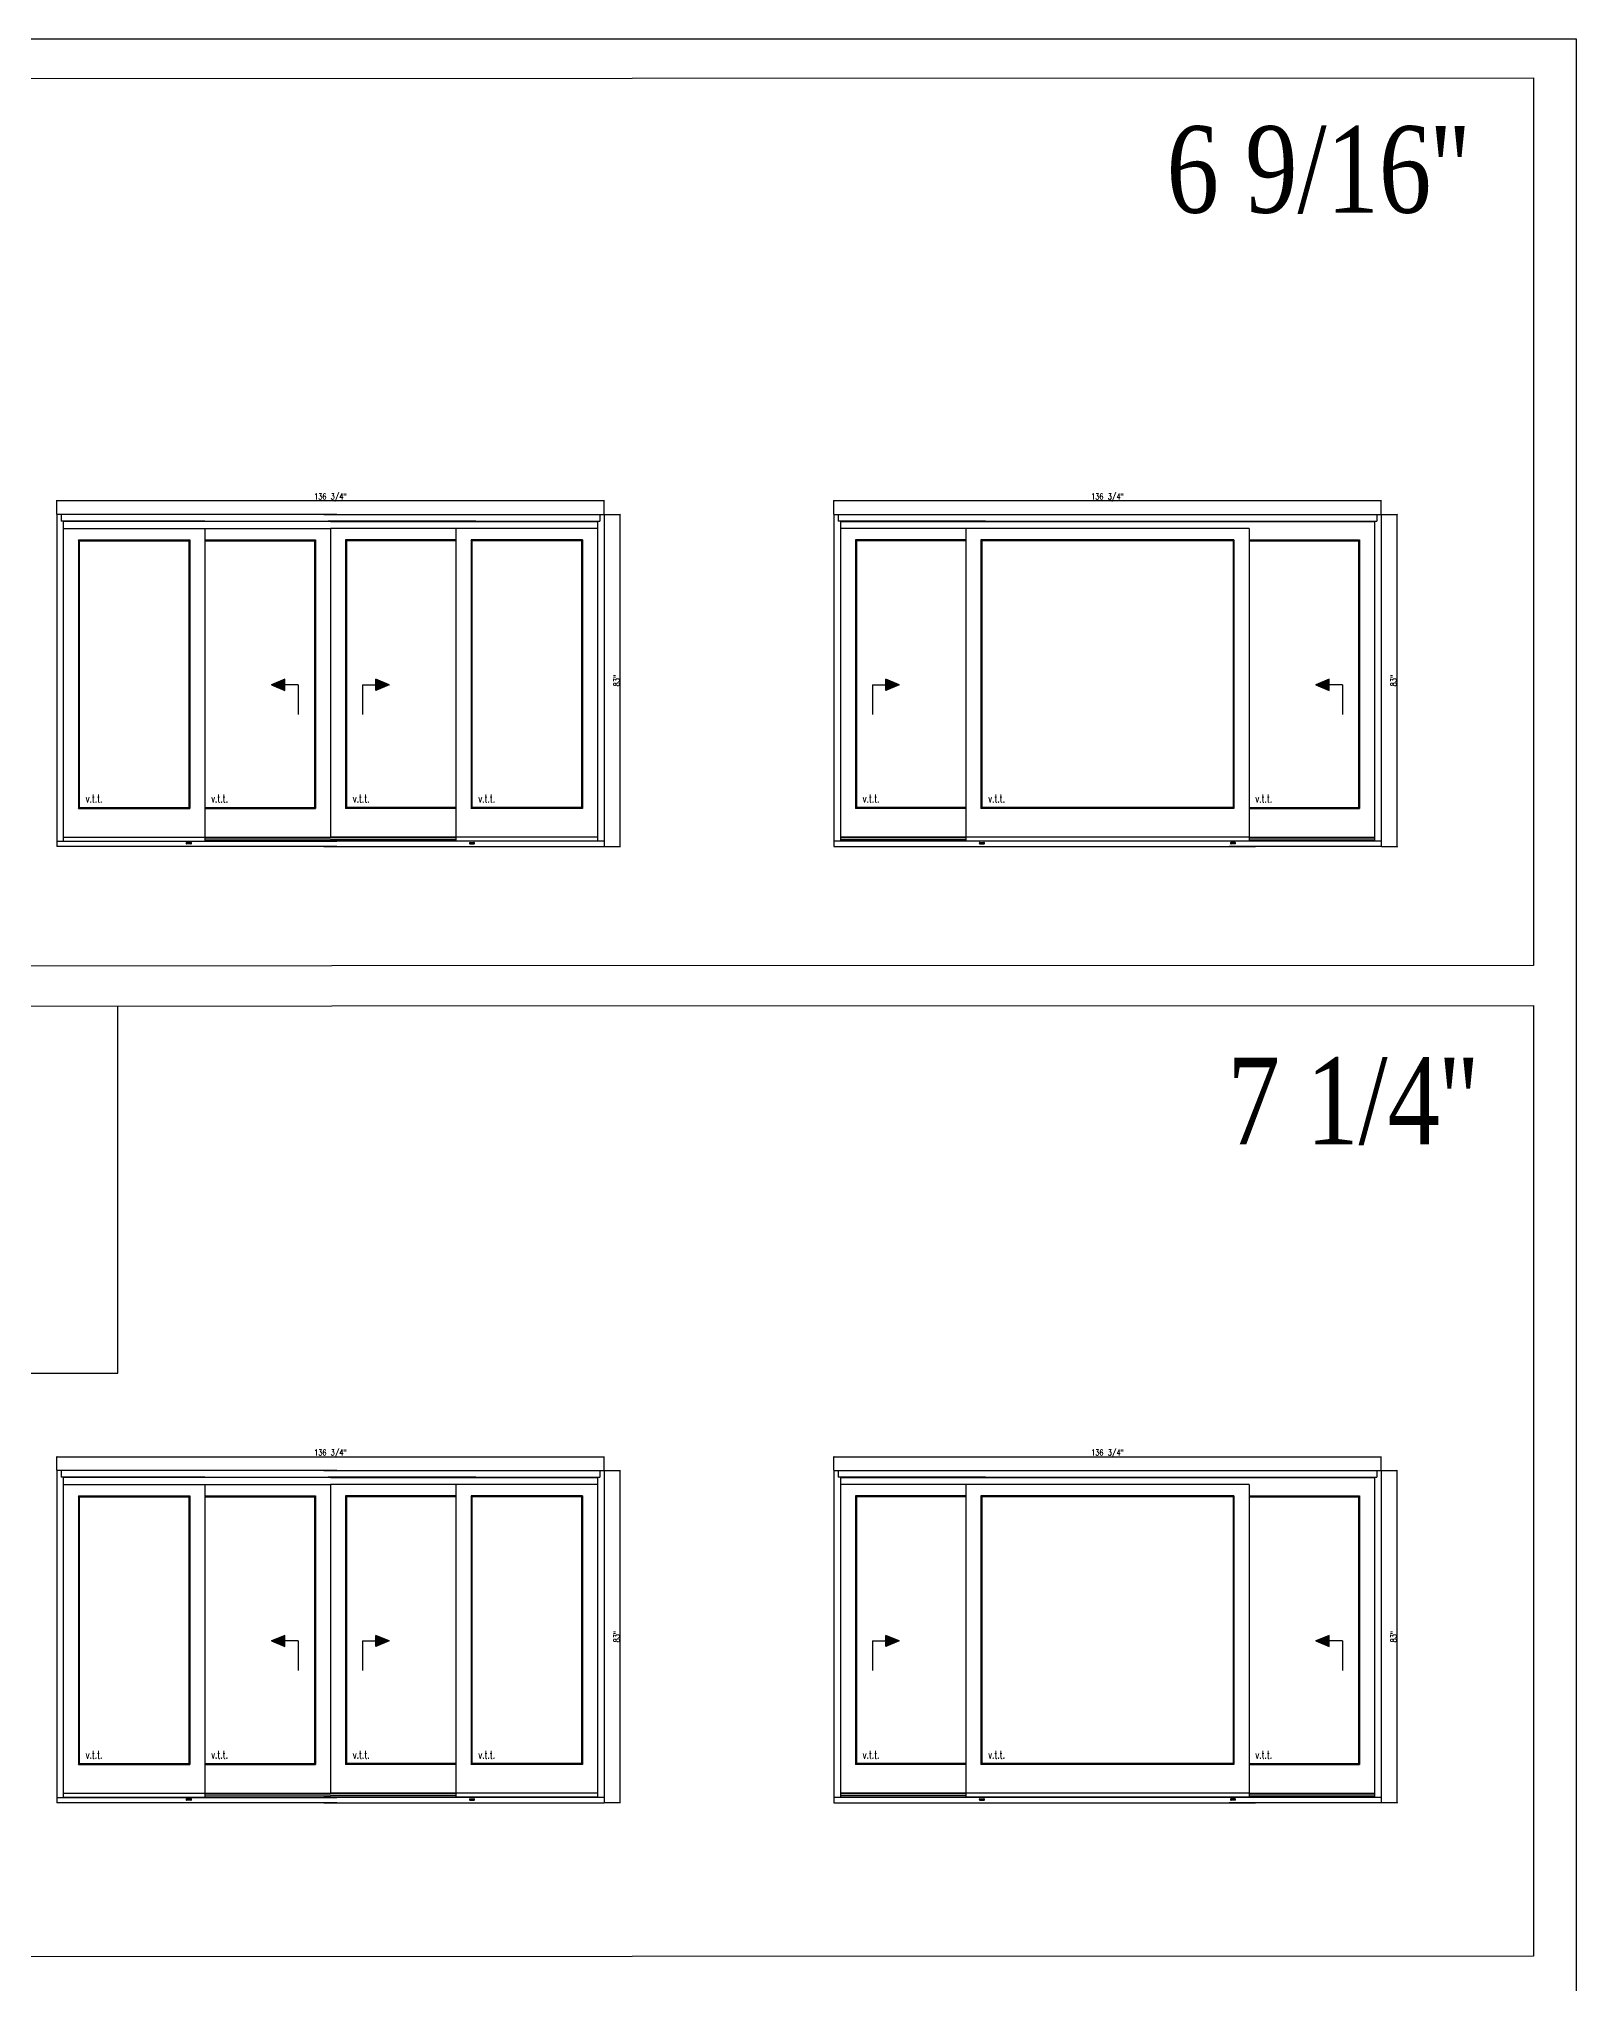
# Model space of a CAD drawing. Header units: inches. Extents: x 1985 to 11287, y 379 to 3234.
# Drawn here: x 8404.1 to 8788.2, y 1467.3 to 1953.3 of the extents above; entities that cross this region are included whole.
import ezdxf

# ---------------------------------------------------------------- set-up
doc = ezdxf.new("R2010")
doc.units = ezdxf.units.IN
doc.header["$MEASUREMENT"] = 0
doc.layers.get('0').update_dxf_attribs({"linetype": 'CONTINUOUS'})
doc.layers.get('Defpoints').update_dxf_attribs({"linetype": 'CONTINUOUS'})
for name, color, linetype in [('COTE1-1 99', 7, 'CONTINUOUS'), ('detail 99', 30, 'CONTINUOUS'), ('elevation 99', 7, 'CONTINUOUS'), ('opening side 99', 1, 'CONTINUOUS'), ('separation 99', 3, 'CONTINUOUS')]:
    doc.layers.add(name, color=color, linetype=linetype)
doc.styles.get("Standard").update_dxf_attribs({"font": 'txt.shx', "width": 0.8})
doc.styles.add('Times', font='times.ttf', dxfattribs={"width": 0.8})
doc.dimstyles.new('Elevation', dxfattribs={"dimscale": 2, "dimtxt": 0.75, "dimasz": 0.0625, "dimexe": 0.0625, "dimexo": 0.0625, "dimgap": 0.0625, "dimtad": 1, "dimdec": 5, "dimzin": 0, "dimdsep": 46, "dimlunit": 5, "dimtxsty": 'Standard', "dimblk1": 'OBLIQUE', "dimblk2": 'OBLIQUE', "dimsah": 1, "dimcen": 2, "dimdle": 0.0625, "dimclrd": 1, "dimclre": 1, "dimadec": 1, "dimazin": 0, "dimtfac": 0.375, "dimtdec": 5, "dimtmove": 0, "dimatfit": 3, "dimldrblk": 'OBLIQUE', "dimfxl": 1, "dimfrac": 2, "dimtolj": 1, "dimtzin": 0, "dimarcsym": 0})

# ---------------------------------------------------------------- blocks, each defined once
blk = doc.blocks.new('_OBLIQUE')
at = {"color": 0, "linetype": 'ByBlock'}
blk.add_line((-0.5, -0.5), (0.5, 0.5), dxfattribs=at)
blk = doc.blocks.new('*D7')
at = {"layer": 'COTE1-1 99', "color": 1, "lineweight": -2, "transparency": 16777216}
for p, q in [((8545.45, 1837.77), (8408.45, 1837.77)), ((8408.58, 1834.49), (8408.58, 1837.9)), ((8545.33, 1834.49), (8545.33, 1837.9))]:
    blk.add_line(p, q, dxfattribs=at)
at = {"layer": 'Defpoints', "color": 0, "transparency": 16777216}
for p in [(8408.58, 1837.77), (8408.58, 1834.37), (8545.33, 1834.37)]:
    blk.add_point(p, dxfattribs=at)
at = {"layer": 'COTE1-1 99', "color": 1, "lineweight": -2, "transparency": 16777216, "xscale": 0.125, "yscale": 0.125, "zscale": 0.125, "rotation": 180}
blk.add_blockref('_OBLIQUE', (8408.58, 1837.77), dxfattribs=at)
at = {"layer": 'COTE1-1 99', "color": 1, "lineweight": -2, "transparency": 16777216, "xscale": 0.125, "yscale": 0.125, "zscale": 0.125}
blk.add_blockref('_OBLIQUE', (8545.33, 1837.77), dxfattribs=at)
at = {"layer": 'COTE1-1 99', "color": 0, "transparency": 16777216, "insert": (8476.95, 1838.65), "char_height": 1.5, "attachment_point": 5}
blk.add_mtext('\\A1;136 3/4"', dxfattribs=at)
blk = doc.blocks.new('*D8')
at = {"layer": 'COTE1-1 99', "color": 1, "lineweight": -2, "transparency": 16777216}
for p, q in [((8739.63, 1837.77), (8602.63, 1837.77)), ((8602.76, 1834.49), (8602.76, 1837.9)), ((8739.51, 1834.49), (8739.51, 1837.9))]:
    blk.add_line(p, q, dxfattribs=at)
at = {"layer": 'Defpoints', "color": 0, "transparency": 16777216}
for p in [(8602.76, 1837.77), (8602.76, 1834.37), (8739.51, 1834.37)]:
    blk.add_point(p, dxfattribs=at)
at = {"layer": 'COTE1-1 99', "color": 1, "lineweight": -2, "transparency": 16777216, "xscale": 0.125, "yscale": 0.125, "zscale": 0.125, "rotation": 180}
blk.add_blockref('_OBLIQUE', (8602.76, 1837.77), dxfattribs=at)
at = {"layer": 'COTE1-1 99', "color": 1, "lineweight": -2, "transparency": 16777216, "xscale": 0.125, "yscale": 0.125, "zscale": 0.125}
blk.add_blockref('_OBLIQUE', (8739.51, 1837.77), dxfattribs=at)
at = {"layer": 'COTE1-1 99', "color": 0, "transparency": 16777216, "insert": (8671.13, 1838.65), "char_height": 1.5, "attachment_point": 5}
blk.add_mtext('\\A1;136 3/4"', dxfattribs=at)
blk = doc.blocks.new('*D9')
at = {"layer": 'COTE1-1 99', "color": 1, "lineweight": -2, "transparency": 16777216}
for p, q in [((8739.63, 1834.37), (8743.63, 1834.37)), ((8743.51, 1751.24), (8743.51, 1834.49)), ((8739.63, 1751.37), (8743.63, 1751.37))]:
    blk.add_line(p, q, dxfattribs=at)
at = {"layer": 'Defpoints', "color": 0, "transparency": 16777216}
for p in [(8739.51, 1834.37), (8743.51, 1834.37), (8739.51, 1751.37)]:
    blk.add_point(p, dxfattribs=at)
at = {"layer": 'COTE1-1 99', "color": 1, "lineweight": -2, "transparency": 16777216, "xscale": 0.125, "yscale": 0.125, "zscale": 0.125}
for p, rotation in [((8743.51, 1834.37), 90), ((8743.51, 1751.37), 270)]:
    blk.add_blockref('_OBLIQUE', p, dxfattribs=dict(at, rotation=rotation))
at = {"layer": 'COTE1-1 99', "color": 0, "transparency": 16777216, "insert": (8742.63, 1792.87), "char_height": 1.5, "attachment_point": 5, "rotation": 90}
blk.add_mtext('\\A1;83"', dxfattribs=at)
blk = doc.blocks.new('*D16')
at = {"layer": 'COTE1-1 99', "color": 1, "lineweight": -2, "transparency": 16777216}
for p, q in [((8408.58, 1595.52), (8408.58, 1598.93)), ((8545.33, 1595.52), (8545.33, 1598.93)), ((8545.45, 1598.8), (8408.45, 1598.8))]:
    blk.add_line(p, q, dxfattribs=at)
at = {"layer": 'Defpoints', "color": 0, "transparency": 16777216}
for p in [(8408.58, 1598.8), (8408.58, 1595.4), (8545.33, 1595.4)]:
    blk.add_point(p, dxfattribs=at)
at = {"layer": 'COTE1-1 99', "color": 1, "lineweight": -2, "transparency": 16777216, "xscale": 0.125, "yscale": 0.125, "zscale": 0.125, "rotation": 180}
blk.add_blockref('_OBLIQUE', (8408.58, 1598.8), dxfattribs=at)
at = {"layer": 'COTE1-1 99', "color": 1, "lineweight": -2, "transparency": 16777216, "xscale": 0.125, "yscale": 0.125, "zscale": 0.125}
blk.add_blockref('_OBLIQUE', (8545.33, 1598.8), dxfattribs=at)
at = {"layer": 'COTE1-1 99', "color": 0, "transparency": 16777216, "insert": (8476.95, 1599.68), "char_height": 1.5, "attachment_point": 5}
blk.add_mtext('\\A1;136 3/4"', dxfattribs=at)
blk = doc.blocks.new('*D17')
at = {"layer": 'COTE1-1 99', "color": 1, "lineweight": -2, "transparency": 16777216}
for p, q in [((8602.76, 1595.52), (8602.76, 1598.93)), ((8739.51, 1595.52), (8739.51, 1598.93)), ((8739.63, 1598.8), (8602.63, 1598.8))]:
    blk.add_line(p, q, dxfattribs=at)
at = {"layer": 'Defpoints', "color": 0, "transparency": 16777216}
for p in [(8602.76, 1598.8), (8602.76, 1595.4), (8739.51, 1595.4)]:
    blk.add_point(p, dxfattribs=at)
at = {"layer": 'COTE1-1 99', "color": 1, "lineweight": -2, "transparency": 16777216, "xscale": 0.125, "yscale": 0.125, "zscale": 0.125, "rotation": 180}
blk.add_blockref('_OBLIQUE', (8602.76, 1598.8), dxfattribs=at)
at = {"layer": 'COTE1-1 99', "color": 1, "lineweight": -2, "transparency": 16777216, "xscale": 0.125, "yscale": 0.125, "zscale": 0.125}
blk.add_blockref('_OBLIQUE', (8739.51, 1598.8), dxfattribs=at)
at = {"layer": 'COTE1-1 99', "color": 0, "transparency": 16777216, "insert": (8671.13, 1599.68), "char_height": 1.5, "attachment_point": 5}
blk.add_mtext('\\A1;136 3/4"', dxfattribs=at)
blk = doc.blocks.new('*D18')
at = {"layer": 'COTE1-1 99', "color": 1, "lineweight": -2, "transparency": 16777216}
for p, q in [((8739.63, 1595.4), (8743.63, 1595.4)), ((8743.51, 1512.27), (8743.51, 1595.52)), ((8739.63, 1512.4), (8743.63, 1512.4))]:
    blk.add_line(p, q, dxfattribs=at)
at = {"layer": 'Defpoints', "color": 0, "transparency": 16777216}
for p in [(8739.51, 1595.4), (8743.51, 1595.4), (8739.51, 1512.4)]:
    blk.add_point(p, dxfattribs=at)
at = {"layer": 'COTE1-1 99', "color": 1, "lineweight": -2, "transparency": 16777216, "xscale": 0.125, "yscale": 0.125, "zscale": 0.125}
for p, rotation in [((8743.51, 1595.4), 90), ((8743.51, 1512.4), 270)]:
    blk.add_blockref('_OBLIQUE', p, dxfattribs=dict(at, rotation=rotation))
at = {"layer": 'COTE1-1 99', "color": 0, "transparency": 16777216, "insert": (8742.63, 1553.9), "char_height": 1.5, "attachment_point": 5, "rotation": 90}
blk.add_mtext('\\A1;83"', dxfattribs=at)
blk = doc.blocks.new('*D27')
at = {"layer": 'COTE1-1 99', "color": 1, "lineweight": -2, "transparency": 16777216}
for p, q in [((8545.45, 1834.37), (8549.46, 1834.37)), ((8549.33, 1751.24), (8549.33, 1834.49)), ((8545.45, 1751.37), (8549.46, 1751.37))]:
    blk.add_line(p, q, dxfattribs=at)
at = {"layer": 'Defpoints', "color": 0, "transparency": 16777216}
for p in [(8545.33, 1834.37), (8549.33, 1834.37), (8545.33, 1751.37)]:
    blk.add_point(p, dxfattribs=at)
at = {"layer": 'COTE1-1 99', "color": 1, "lineweight": -2, "transparency": 16777216, "xscale": 0.125, "yscale": 0.125, "zscale": 0.125}
for p, rotation in [((8549.33, 1834.37), 90), ((8549.33, 1751.37), 270)]:
    blk.add_blockref('_OBLIQUE', p, dxfattribs=dict(at, rotation=rotation))
at = {"layer": 'COTE1-1 99', "color": 0, "transparency": 16777216, "insert": (8548.46, 1792.87), "char_height": 1.5, "attachment_point": 5, "rotation": 90}
blk.add_mtext('\\A1;83"', dxfattribs=at)
blk = doc.blocks.new('*D28')
at = {"layer": 'COTE1-1 99', "color": 1, "lineweight": -2, "transparency": 16777216}
for p, q in [((8545.45, 1595.4), (8549.46, 1595.4)), ((8549.33, 1512.27), (8549.33, 1595.52)), ((8545.45, 1512.4), (8549.46, 1512.4))]:
    blk.add_line(p, q, dxfattribs=at)
at = {"layer": 'Defpoints', "color": 0, "transparency": 16777216}
for p in [(8545.33, 1595.4), (8549.33, 1595.4), (8545.33, 1512.4)]:
    blk.add_point(p, dxfattribs=at)
at = {"layer": 'COTE1-1 99', "color": 1, "lineweight": -2, "transparency": 16777216, "xscale": 0.125, "yscale": 0.125, "zscale": 0.125}
for p, rotation in [((8549.33, 1595.4), 90), ((8549.33, 1512.4), 270)]:
    blk.add_blockref('_OBLIQUE', p, dxfattribs=dict(at, rotation=rotation))
at = {"layer": 'COTE1-1 99', "color": 0, "transparency": 16777216, "insert": (8548.46, 1553.9), "char_height": 1.5, "attachment_point": 5, "rotation": 90}
blk.add_mtext('\\A1;83"', dxfattribs=at)

msp = doc.modelspace()

# ---------------------------------------------------------------- hatches: boundary and pattern name
at = {"layer": 'opening side 99'}
h = msp.add_hatch(color=256, dxfattribs=at)
h.paths.add_polyline_path([(8465.585859, 1790.433199), (8465.585859, 1791.809546), (8462.263063, 1791.809546)])
h.paths.add_polyline_path([(8462.263063, 1791.809546), (8465.585859, 1791.809546), (8465.585859, 1793.185893)])
h = msp.add_hatch(color=256, dxfattribs=at)
h.paths.add_polyline_path([(8491.642452, 1791.809546), (8488.319656, 1791.809546), (8488.319656, 1790.433199)])
h.paths.add_polyline_path([(8488.319656, 1793.185893), (8488.319656, 1791.809546), (8491.642452, 1791.809546)])
h = msp.add_hatch(color=256, dxfattribs=at)
h.paths.add_polyline_path([(8619.069763, 1791.809546), (8615.746967, 1791.809546), (8615.746967, 1790.433199)])
h.paths.add_polyline_path([(8615.746967, 1793.185893), (8615.746967, 1791.809546), (8619.069763, 1791.809546)])
h = msp.add_hatch(color=256, dxfattribs=at)
h.paths.add_polyline_path([(8726.513277, 1790.433199), (8726.513277, 1791.809546), (8723.190482, 1791.809546)])
h.paths.add_polyline_path([(8723.190482, 1791.809546), (8726.513277, 1791.809546), (8726.513277, 1793.185893)])
h = msp.add_hatch(color=256, dxfattribs=at)
h.paths.add_polyline_path([(8465.585859, 1551.464646), (8465.585859, 1552.840993), (8462.263063, 1552.840993)])
h.paths.add_polyline_path([(8462.263063, 1552.840993), (8465.585859, 1552.840993), (8465.585859, 1554.21734)])
h = msp.add_hatch(color=256, dxfattribs=at)
h.paths.add_polyline_path([(8491.642452, 1552.840993), (8488.319656, 1552.840993), (8488.319656, 1551.464646)])
h.paths.add_polyline_path([(8488.319656, 1554.21734), (8488.319656, 1552.840993), (8491.642452, 1552.840993)])
h = msp.add_hatch(color=256, dxfattribs=at)
h.paths.add_polyline_path([(8619.069763, 1552.840993), (8615.746967, 1552.840993), (8615.746967, 1551.464646)])
h.paths.add_polyline_path([(8615.746967, 1554.21734), (8615.746967, 1552.840993), (8619.069763, 1552.840993)])
h = msp.add_hatch(color=256, dxfattribs=at)
h.paths.add_polyline_path([(8726.513277, 1551.464646), (8726.513277, 1552.840993), (8723.190482, 1552.840993)])
h.paths.add_polyline_path([(8723.190482, 1552.840993), (8726.513277, 1552.840993), (8726.513277, 1554.21734)])

# ---------------------------------------------------------------- linework, layer by layer
at = {"layer": 'elevation 99'}
for p, q in [((8478.577758, 1834.365009), (8408.577762, 1834.365019)), ((8408.577762, 1834.365019), (8408.577762, 1751.365019)), ((8409.640262, 1834.365019), (8409.640262, 1832.740019)), ((8445.577762, 1832.740019), (8409.640262, 1832.740019)), ((8410.202762, 1832.740019), (8410.202762, 1752.725265)), ((8476.952758, 1832.615019), (8410.202762, 1832.615019)), ((8440.640278, 1832.740009), (8477.515258, 1832.740009)), ((8475.327757, 1834.365009), (8545.327752, 1834.365019)), ((8513.265237, 1832.740009), (8476.390257, 1832.740009)), ((8476.952757, 1832.615019), (8543.702752, 1832.615019)), ((8508.327752, 1832.740019), (8544.265252, 1832.740019)), ((8543.702752, 1832.740019), (8543.702753, 1752.725265)), ((8544.265252, 1834.365019), (8544.265252, 1832.740019)), ((8545.327752, 1834.365019), (8545.327752, 1751.365019)), ((8602.755068, 1834.365009), (8739.505176, 1834.365009)), ((8602.755068, 1834.365009), (8602.755068, 1751.365009)), ((8603.817568, 1834.365009), (8603.817568, 1832.740009)), ((8640.692548, 1832.740009), (8603.817568, 1832.740009)), ((8604.380068, 1832.740009), (8604.380068, 1752.725256)), ((8604.380068, 1832.615019), (8737.880176, 1832.615009)), ((8635.755063, 1832.740019), (8738.442676, 1832.740009)), ((8701.567696, 1832.740009), (8738.442676, 1832.740009)), ((8737.880176, 1832.740009), (8737.880176, 1752.725256)), ((8738.442676, 1834.365009), (8738.442676, 1832.740009)), ((8738.442676, 1834.365009), (8738.442676, 1832.740009)), ((8739.505176, 1834.365009), (8739.505176, 1751.365009)), ((8410.202762, 1830.894019), (8476.952758, 1830.894019)), ((8413.961696, 1828.070342), (8413.961637, 1760.878908)), ((8413.961696, 1828.070342), (8441.818829, 1828.070342)), ((8414.202767, 1827.802471), (8413.961696, 1828.070342)), ((8414.202767, 1827.802471), (8414.202709, 1761.11998)), ((8414.202767, 1827.802471), (8441.577758, 1827.80246)), ((8441.577758, 1827.802471), (8441.577699, 1761.11998)), ((8441.577758, 1827.802471), (8441.818829, 1828.070342)), ((8441.818829, 1828.070342), (8441.81877, 1760.878908)), ((8445.577762, 1827.80246), (8445.577704, 1761.119969)), ((8445.577762, 1830.894019), (8445.577762, 1752.77526)), ((8445.577762, 1828.070332), (8473.193824, 1828.070332)), ((8445.577762, 1827.80246), (8472.952753, 1827.80246)), ((8472.952753, 1827.80246), (8472.952694, 1761.119969)), ((8472.952753, 1827.80246), (8473.193824, 1828.070332)), ((8473.193824, 1828.070332), (8473.193765, 1760.878898)), ((8543.702752, 1830.894019), (8476.952757, 1830.894019)), ((8476.952758, 1830.894019), (8476.952757, 1753.745019)), ((8480.711691, 1828.070332), (8480.71175, 1760.878898)), ((8508.327752, 1828.070332), (8480.711691, 1828.070332)), ((8480.952762, 1827.80246), (8480.711691, 1828.070332)), ((8508.327752, 1827.80246), (8480.952762, 1827.80246)), ((8480.952762, 1827.80246), (8480.952821, 1761.119969)), ((8508.327752, 1830.894019), (8508.327752, 1752.77526)), ((8508.327752, 1827.80246), (8508.327811, 1761.119969)), ((8512.086686, 1828.070342), (8512.086745, 1760.878908)), ((8539.943819, 1828.070342), (8512.086686, 1828.070342)), ((8512.327757, 1827.802471), (8512.086686, 1828.070342)), ((8539.702748, 1827.802471), (8512.327757, 1827.80246)), ((8512.327757, 1827.802471), (8512.327816, 1761.11998)), ((8539.702748, 1827.802471), (8539.943819, 1828.070342)), ((8539.702748, 1827.802471), (8539.702806, 1761.11998)), ((8539.943819, 1828.070342), (8539.943878, 1760.878908)), ((8706.505063, 1830.894019), (8604.380068, 1830.894019)), ((8608.139002, 1828.070332), (8608.139061, 1760.878898)), ((8635.755063, 1828.070332), (8608.139002, 1828.070332)), ((8608.380073, 1827.80246), (8608.139002, 1828.070332)), ((8635.755063, 1827.80246), (8608.380073, 1827.80246)), ((8608.380073, 1827.80246), (8608.380132, 1761.119969)), ((8635.755063, 1830.894019), (8635.755063, 1752.77526)), ((8635.755063, 1827.80246), (8635.755122, 1761.119969)), ((8639.513997, 1828.070342), (8639.514056, 1760.878908)), ((8702.74613, 1828.070342), (8639.513997, 1828.070342)), ((8639.755068, 1827.802471), (8639.513997, 1828.070342)), ((8702.505059, 1827.802471), (8639.755068, 1827.80246)), ((8639.755068, 1827.802471), (8639.755127, 1761.11998)), ((8702.505059, 1827.802471), (8702.74613, 1828.070342)), ((8702.505059, 1827.802471), (8702.505117, 1761.11998)), ((8702.505176, 1827.802471), (8702.505117, 1761.11998)), ((8702.505176, 1827.802471), (8702.746248, 1828.070342)), ((8702.74613, 1828.070342), (8702.746189, 1760.878908)), ((8702.746248, 1828.070342), (8702.746189, 1760.878908)), ((8706.505181, 1827.80246), (8706.505122, 1761.119969)), ((8706.505181, 1830.894019), (8706.505181, 1752.77526)), ((8706.505181, 1828.070332), (8734.121243, 1828.070332)), ((8706.505181, 1827.80246), (8733.880171, 1827.80246)), ((8733.880171, 1827.80246), (8733.880112, 1761.119969)), ((8733.880171, 1827.80246), (8734.121243, 1828.070332)), ((8734.121243, 1828.070332), (8734.121184, 1760.878898)), ((8413.961637, 1760.878908), (8414.202709, 1761.11998)), ((8413.961637, 1760.878908), (8441.81877, 1760.878908)), ((8414.202709, 1761.11998), (8441.577699, 1761.119969)), ((8441.81877, 1760.878908), (8441.577699, 1761.11998)), ((8445.577704, 1761.119969), (8472.952694, 1761.119969)), ((8445.577762, 1760.878898), (8473.193765, 1760.878898)), ((8473.193765, 1760.878898), (8472.952694, 1761.119969)), ((8480.71175, 1760.878898), (8480.952821, 1761.119969)), ((8508.327752, 1760.878898), (8480.71175, 1760.878898)), ((8508.327811, 1761.119969), (8480.952821, 1761.119969)), ((8512.086745, 1760.878908), (8512.327816, 1761.11998)), ((8539.943878, 1760.878908), (8512.086745, 1760.878908)), ((8539.702806, 1761.11998), (8512.327816, 1761.119969)), ((8539.943878, 1760.878908), (8539.702806, 1761.11998)), ((8608.139061, 1760.878898), (8608.380132, 1761.119969)), ((8635.755063, 1760.878898), (8608.139061, 1760.878898)), ((8635.755122, 1761.119969), (8608.380132, 1761.119969)), ((8639.514056, 1760.878908), (8639.755127, 1761.11998)), ((8702.746189, 1760.878908), (8639.514056, 1760.878908)), ((8702.505117, 1761.11998), (8639.755127, 1761.119969)), ((8702.746189, 1760.878908), (8702.505117, 1761.11998)), ((8702.746189, 1760.878908), (8702.505117, 1761.11998)), ((8706.505122, 1761.119969), (8733.880112, 1761.119969)), ((8706.505181, 1760.878898), (8734.121184, 1760.878898)), ((8734.121184, 1760.878898), (8733.880112, 1761.119969)), ((8408.577762, 1752.725266), (8440.640278, 1752.725255)), ((8408.577762, 1752.725266), (8478.577758, 1752.725255)), ((8478.577758, 1751.365009), (8408.577762, 1751.365019)), ((8410.202762, 1753.745019), (8445.577762, 1753.745019)), ((8410.202762, 1752.775265), (8445.577762, 1752.77526)), ((8478.577758, 1751.365009), (8440.640278, 1751.365009)), ((8442.077965, 1752.381486), (8441.077763, 1752.381486)), ((8442.077965, 1752.069011), (8441.077763, 1752.069011)), ((8442.046513, 1752.325261), (8441.109013, 1752.325261)), ((8441.109013, 1752.325261), (8441.109013, 1752.125261)), ((8442.046513, 1752.125261), (8441.109013, 1752.125261)), ((8442.046513, 1752.325261), (8442.046513, 1752.125261)), ((8478.577758, 1751.365009), (8445.577762, 1751.365019)), ((8478.577758, 1751.365009), (8445.577762, 1751.365019)), ((8445.577762, 1753.745019), (8476.952757, 1753.745019)), ((8445.577762, 1753.585019), (8476.952757, 1753.585019)), ((8445.577762, 1753.08526), (8476.952757, 1753.085256)), ((8478.577758, 1751.365009), (8447.140278, 1751.365009)), ((8478.577758, 1751.365009), (8447.140278, 1751.365009)), ((8545.327752, 1752.725266), (8475.327757, 1752.725255)), ((8475.327757, 1751.365009), (8508.327752, 1751.365019)), ((8475.327757, 1751.365009), (8545.327752, 1751.365019)), ((8475.327757, 1751.365009), (8508.327752, 1751.365019)), ((8475.327757, 1751.365009), (8506.765237, 1751.365009)), ((8475.327757, 1751.365009), (8513.265237, 1751.365009)), ((8475.327757, 1751.365009), (8506.765237, 1751.365009)), ((8508.327752, 1753.745019), (8476.952757, 1753.745019)), ((8508.327752, 1753.585019), (8476.952757, 1753.585019)), ((8508.327752, 1753.08526), (8476.952757, 1753.085256)), ((8543.702753, 1753.745019), (8508.327752, 1753.745019)), ((8543.702753, 1752.775265), (8508.327752, 1752.77526)), ((8511.82755, 1752.381486), (8512.827752, 1752.381486)), ((8511.82755, 1752.069011), (8512.827752, 1752.069011)), ((8511.859002, 1752.325261), (8512.796502, 1752.325261)), ((8511.859002, 1752.325261), (8511.859002, 1752.125261)), ((8511.859002, 1752.125261), (8512.796502, 1752.125261)), ((8512.796502, 1752.325261), (8512.796502, 1752.125261)), ((8545.327752, 1752.725266), (8513.265237, 1752.725255)), ((8739.505176, 1752.725269), (8602.755068, 1752.725255)), ((8602.755068, 1751.365009), (8635.755063, 1751.365019)), ((8602.755068, 1751.365009), (8708.130063, 1751.365019)), ((8602.755068, 1751.365009), (8635.755063, 1751.365019)), ((8602.755068, 1751.365009), (8634.192548, 1751.365009)), ((8602.755068, 1751.365009), (8640.692548, 1751.365009)), ((8602.755068, 1751.365009), (8634.192548, 1751.365009)), ((8635.755063, 1753.745019), (8604.380068, 1753.745019)), ((8635.755063, 1753.585019), (8604.380068, 1753.585019)), ((8635.755063, 1753.08526), (8604.380068, 1753.085256)), ((8706.505064, 1753.745019), (8635.755063, 1753.745019)), ((8706.505064, 1752.775265), (8635.755063, 1752.77526)), ((8639.254861, 1752.381486), (8640.255063, 1752.381486)), ((8639.254861, 1752.069011), (8640.255063, 1752.069011)), ((8639.286313, 1752.325261), (8640.223813, 1752.325261)), ((8639.286313, 1752.325261), (8639.286313, 1752.125261)), ((8639.286313, 1752.125261), (8640.223813, 1752.125261)), ((8640.223813, 1752.325261), (8640.223813, 1752.125261)), ((8708.130063, 1752.725266), (8640.692548, 1752.725255)), ((8739.505176, 1751.365009), (8701.567696, 1751.365009)), ((8703.005384, 1752.381486), (8702.005181, 1752.381486)), ((8703.005384, 1752.069011), (8702.005181, 1752.069011)), ((8702.973931, 1752.325261), (8702.036431, 1752.325261)), ((8702.036431, 1752.325261), (8702.036431, 1752.125261)), ((8702.973931, 1752.125261), (8702.036431, 1752.125261)), ((8702.973931, 1752.325261), (8702.973931, 1752.125261)), ((8706.505181, 1753.745019), (8737.880176, 1753.745019)), ((8706.505181, 1753.585019), (8737.880176, 1753.585019)), ((8706.505181, 1753.08526), (8737.880176, 1753.085256)), ((8739.505176, 1751.365009), (8706.505181, 1751.365019)), ((8739.505176, 1751.365009), (8706.505181, 1751.365019)), ((8739.505176, 1751.365009), (8708.067696, 1751.365009)), ((8739.505176, 1751.365009), (8708.067696, 1751.365009)), ((8478.577758, 1595.396455), (8408.577762, 1595.396466)), ((8408.577762, 1595.396466), (8408.577762, 1512.396466)), ((8409.640262, 1595.396466), (8409.640262, 1593.771466)), ((8475.327757, 1595.396455), (8545.327752, 1595.396466)), ((8544.265252, 1595.396466), (8544.265252, 1593.771466)), ((8545.327752, 1595.396466), (8545.327752, 1512.396466)), ((8602.755068, 1595.396455), (8739.505176, 1595.396455)), ((8602.755068, 1595.396455), (8602.755068, 1512.396455)), ((8603.817568, 1595.396455), (8603.817568, 1593.771455)), ((8738.442676, 1595.396455), (8738.442676, 1593.771455)), ((8738.442676, 1595.396455), (8738.442676, 1593.771455)), ((8739.505176, 1595.396455), (8739.505176, 1512.396455)), ((8445.577762, 1593.771466), (8409.640262, 1593.771466)), ((8410.202762, 1593.771466), (8410.202762, 1513.697711)), ((8476.952758, 1593.646466), (8410.202762, 1593.646466)), ((8410.202762, 1591.925466), (8476.952758, 1591.925466)), ((8440.640278, 1593.771455), (8477.515258, 1593.771455)), ((8445.577762, 1591.925466), (8445.577762, 1513.747707)), ((8513.265237, 1593.771455), (8476.390257, 1593.771455)), ((8476.952757, 1593.646466), (8543.702752, 1593.646466)), ((8543.702752, 1591.925466), (8476.952757, 1591.925466)), ((8476.952758, 1591.925466), (8476.952757, 1514.776466)), ((8508.327752, 1593.771466), (8544.265252, 1593.771466)), ((8508.327752, 1591.925466), (8508.327752, 1513.747707)), ((8543.702752, 1593.771466), (8543.702753, 1513.697711)), ((8640.692548, 1593.771455), (8603.817568, 1593.771455)), ((8604.380068, 1593.771455), (8604.380068, 1513.697702)), ((8604.380068, 1593.646466), (8737.880176, 1593.646455)), ((8706.505063, 1591.925466), (8604.380068, 1591.925466)), ((8635.755063, 1593.771466), (8738.442676, 1593.771455)), ((8635.755063, 1591.925466), (8635.755063, 1513.747707)), ((8701.567696, 1593.771455), (8738.442676, 1593.771455)), ((8706.505181, 1591.925466), (8706.505181, 1513.747707)), ((8737.880176, 1593.771455), (8737.880176, 1513.697702)), ((8413.961696, 1589.101788), (8413.961637, 1521.910355)), ((8413.961696, 1589.101788), (8441.818829, 1589.101788)), ((8414.202767, 1588.833917), (8413.961696, 1589.101788)), ((8414.202767, 1588.833917), (8414.202709, 1522.151426)), ((8414.202767, 1588.833917), (8441.577758, 1588.833907)), ((8441.577758, 1588.833917), (8441.577699, 1522.151426)), ((8441.577758, 1588.833917), (8441.818829, 1589.101788)), ((8441.818829, 1589.101788), (8441.81877, 1521.910355)), ((8445.577762, 1588.833907), (8445.577704, 1522.151416)), ((8445.577762, 1589.101778), (8473.193824, 1589.101778)), ((8445.577762, 1588.833907), (8472.952753, 1588.833907)), ((8472.952753, 1588.833907), (8472.952694, 1522.151416)), ((8472.952753, 1588.833907), (8473.193824, 1589.101778)), ((8473.193824, 1589.101778), (8473.193765, 1521.910344)), ((8480.711691, 1589.101778), (8480.71175, 1521.910344)), ((8508.327752, 1589.101778), (8480.711691, 1589.101778)), ((8480.952762, 1588.833907), (8480.711691, 1589.101778)), ((8508.327752, 1588.833907), (8480.952762, 1588.833907)), ((8480.952762, 1588.833907), (8480.952821, 1522.151416)), ((8508.327752, 1588.833907), (8508.327811, 1522.151416)), ((8512.086686, 1589.101788), (8512.086745, 1521.910355)), ((8539.943819, 1589.101788), (8512.086686, 1589.101788)), ((8512.327757, 1588.833917), (8512.086686, 1589.101788)), ((8539.702748, 1588.833917), (8512.327757, 1588.833907)), ((8512.327757, 1588.833917), (8512.327816, 1522.151426)), ((8539.702748, 1588.833917), (8539.943819, 1589.101788)), ((8539.702748, 1588.833917), (8539.702806, 1522.151426)), ((8539.943819, 1589.101788), (8539.943878, 1521.910355)), ((8608.139002, 1589.101778), (8608.139061, 1521.910344)), ((8635.755063, 1589.101778), (8608.139002, 1589.101778)), ((8608.380073, 1588.833907), (8608.139002, 1589.101778)), ((8635.755063, 1588.833907), (8608.380073, 1588.833907)), ((8608.380073, 1588.833907), (8608.380132, 1522.151416)), ((8635.755063, 1588.833907), (8635.755122, 1522.151416)), ((8639.513997, 1589.101788), (8639.514056, 1521.910355)), ((8702.74613, 1589.101788), (8639.513997, 1589.101788)), ((8639.755068, 1588.833917), (8639.513997, 1589.101788)), ((8702.505059, 1588.833917), (8639.755068, 1588.833907)), ((8639.755068, 1588.833917), (8639.755127, 1522.151426)), ((8702.505059, 1588.833917), (8702.74613, 1589.101788)), ((8702.505059, 1588.833917), (8702.505117, 1522.151426)), ((8702.505176, 1588.833917), (8702.505117, 1522.151426)), ((8702.505176, 1588.833917), (8702.746248, 1589.101788)), ((8702.74613, 1589.101788), (8702.746189, 1521.910355)), ((8702.746248, 1589.101788), (8702.746189, 1521.910355)), ((8706.505181, 1588.833907), (8706.505122, 1522.151416)), ((8706.505181, 1589.101778), (8734.121243, 1589.101778)), ((8706.505181, 1588.833907), (8733.880171, 1588.833907)), ((8733.880171, 1588.833907), (8733.880112, 1522.151416)), ((8733.880171, 1588.833907), (8734.121243, 1589.101778)), ((8734.121243, 1589.101778), (8734.121184, 1521.910344)), ((8413.961637, 1521.910355), (8414.202709, 1522.151426)), ((8413.961637, 1521.910355), (8441.81877, 1521.910355)), ((8414.202709, 1522.151426), (8441.577699, 1522.151416)), ((8441.81877, 1521.910355), (8441.577699, 1522.151426)), ((8445.577704, 1522.151416), (8472.952694, 1522.151416)), ((8445.577762, 1521.910344), (8473.193765, 1521.910344)), ((8473.193765, 1521.910344), (8472.952694, 1522.151416)), ((8480.71175, 1521.910344), (8480.952821, 1522.151416)), ((8508.327752, 1521.910344), (8480.71175, 1521.910344)), ((8508.327811, 1522.151416), (8480.952821, 1522.151416)), ((8512.086745, 1521.910355), (8512.327816, 1522.151426)), ((8539.943878, 1521.910355), (8512.086745, 1521.910355)), ((8539.702806, 1522.151426), (8512.327816, 1522.151416)), ((8539.943878, 1521.910355), (8539.702806, 1522.151426)), ((8608.139061, 1521.910344), (8608.380132, 1522.151416)), ((8635.755063, 1521.910344), (8608.139061, 1521.910344)), ((8635.755122, 1522.151416), (8608.380132, 1522.151416)), ((8639.514056, 1521.910355), (8639.755127, 1522.151426)), ((8702.746189, 1521.910355), (8639.514056, 1521.910355)), ((8702.505117, 1522.151426), (8639.755127, 1522.151416)), ((8702.746189, 1521.910355), (8702.505117, 1522.151426)), ((8702.746189, 1521.910355), (8702.505117, 1522.151426)), ((8706.505122, 1522.151416), (8733.880112, 1522.151416)), ((8706.505181, 1521.910344), (8734.121184, 1521.910344)), ((8734.121184, 1521.910344), (8733.880112, 1522.151416)), ((8408.577762, 1513.697712), (8440.640278, 1513.697702)), ((8408.577762, 1513.697712), (8478.577758, 1513.697702)), ((8478.577758, 1512.396455), (8408.577762, 1512.396466)), ((8410.202762, 1514.776466), (8445.577762, 1514.776466)), ((8410.202762, 1513.747712), (8445.577762, 1513.747707)), ((8478.577758, 1512.396455), (8440.640278, 1512.396455)), ((8442.077965, 1513.353933), (8441.077763, 1513.353933)), ((8442.077965, 1513.041458), (8441.077763, 1513.041458)), ((8442.046513, 1513.297708), (8441.109013, 1513.297708)), ((8441.109013, 1513.297708), (8441.109013, 1513.097708)), ((8442.046513, 1513.097708), (8441.109013, 1513.097708)), ((8442.046513, 1513.297708), (8442.046513, 1513.097708)), ((8478.577758, 1512.396455), (8445.577762, 1512.396466)), ((8478.577758, 1512.396455), (8445.577762, 1512.396466)), ((8445.577762, 1514.776466), (8476.952757, 1514.776466)), ((8445.577762, 1514.616466), (8476.952757, 1514.616466)), ((8445.577762, 1514.116707), (8476.952757, 1514.116702)), ((8478.577758, 1512.396455), (8447.140278, 1512.396455)), ((8478.577758, 1512.396455), (8447.140278, 1512.396455)), ((8545.327752, 1513.697712), (8475.327757, 1513.697702)), ((8475.327757, 1512.396455), (8508.327752, 1512.396466)), ((8475.327757, 1512.396455), (8545.327752, 1512.396466)), ((8475.327757, 1512.396455), (8508.327752, 1512.396466)), ((8475.327757, 1512.396455), (8506.765237, 1512.396455)), ((8475.327757, 1512.396455), (8513.265237, 1512.396455)), ((8475.327757, 1512.396455), (8506.765237, 1512.396455)), ((8508.327752, 1514.776466), (8476.952757, 1514.776466)), ((8508.327752, 1514.616466), (8476.952757, 1514.616466)), ((8508.327752, 1514.116707), (8476.952757, 1514.116702)), ((8543.702753, 1514.776466), (8508.327752, 1514.776466)), ((8543.702753, 1513.747712), (8508.327752, 1513.747707)), ((8511.82755, 1513.353933), (8512.827752, 1513.353933)), ((8511.82755, 1513.041458), (8512.827752, 1513.041458)), ((8511.859002, 1513.297708), (8512.796502, 1513.297708)), ((8511.859002, 1513.297708), (8511.859002, 1513.097708)), ((8511.859002, 1513.097708), (8512.796502, 1513.097708)), ((8512.796502, 1513.297708), (8512.796502, 1513.097708)), ((8545.327752, 1513.697712), (8513.265237, 1513.697702)), ((8739.505176, 1513.697715), (8602.755068, 1513.697702)), ((8602.755068, 1512.396455), (8635.755063, 1512.396466)), ((8602.755068, 1512.396455), (8708.130063, 1512.396466)), ((8602.755068, 1512.396455), (8635.755063, 1512.396466)), ((8602.755068, 1512.396455), (8634.192548, 1512.396455)), ((8602.755068, 1512.396455), (8640.692548, 1512.396455)), ((8602.755068, 1512.396455), (8634.192548, 1512.396455)), ((8635.755063, 1514.776466), (8604.380068, 1514.776466)), ((8635.755063, 1514.616466), (8604.380068, 1514.616466)), ((8635.755063, 1514.116707), (8604.380068, 1514.116702)), ((8706.505064, 1514.776466), (8635.755063, 1514.776466)), ((8706.505064, 1513.747712), (8635.755063, 1513.747707)), ((8639.254861, 1513.353933), (8640.255063, 1513.353933)), ((8639.254861, 1513.041458), (8640.255063, 1513.041458)), ((8639.286313, 1513.297708), (8640.223813, 1513.297708)), ((8639.286313, 1513.297708), (8639.286313, 1513.097708)), ((8639.286313, 1513.097708), (8640.223813, 1513.097708)), ((8640.223813, 1513.297708), (8640.223813, 1513.097708)), ((8708.130063, 1513.697712), (8640.692548, 1513.697702)), ((8739.505176, 1512.396455), (8701.567696, 1512.396455)), ((8703.005384, 1513.353933), (8702.005181, 1513.353933)), ((8703.005384, 1513.041458), (8702.005181, 1513.041458)), ((8702.973931, 1513.297708), (8702.036431, 1513.297708)), ((8702.036431, 1513.297708), (8702.036431, 1513.097708)), ((8702.973931, 1513.097708), (8702.036431, 1513.097708)), ((8702.973931, 1513.297708), (8702.973931, 1513.097708)), ((8706.505181, 1514.776466), (8737.880176, 1514.776466)), ((8706.505181, 1514.616466), (8737.880176, 1514.616466)), ((8706.505181, 1514.116707), (8737.880176, 1514.116702)), ((8739.505176, 1512.396455), (8706.505181, 1512.396466)), ((8739.505176, 1512.396455), (8706.505181, 1512.396466)), ((8739.505176, 1512.396455), (8708.067696, 1512.396455)), ((8739.505176, 1512.396455), (8708.067696, 1512.396455))]:
    msp.add_line(p, q, dxfattribs=at)
for centre, start, end in [((8441.077763, 1752.225261), 88.9758029, 270.00000755), ((8442.077763, 1752.225261), 269.92560399, 91.02150595), ((8511.827752, 1752.225261), 88.97849405, 270.07439601), ((8512.827752, 1752.225261), 269.99999245, 91.0241971), ((8639.255063, 1752.225261), 88.97849405, 270.07439601), ((8640.255063, 1752.225261), 269.99999245, 91.0241971), ((8702.005181, 1752.225261), 88.9758029, 270.00000755), ((8703.005181, 1752.225261), 269.92560399, 91.02150595), ((8441.077763, 1513.197708), 88.9758029, 270.00000755), ((8442.077763, 1513.197708), 269.92560399, 91.02150595), ((8511.827752, 1513.197708), 88.97849405, 270.07439601), ((8512.827752, 1513.197708), 269.99999245, 91.0241971), ((8639.255063, 1513.197708), 88.97849405, 270.07439601), ((8640.255063, 1513.197708), 269.99999245, 91.0241971), ((8702.005181, 1513.197708), 88.9758029, 270.00000755), ((8703.005181, 1513.197708), 269.92560399, 91.02150595)]:
    msp.add_arc(centre, 0.15625, start, end, dxfattribs=at)
at = {"layer": 'opening side 99'}
for p, q in [((8462.263063, 1791.809546), (8465.585859, 1793.185893)), ((8465.585859, 1793.185893), (8462.263063, 1791.809546)), ((8468.908654, 1791.809546), (8462.263063, 1791.809546)), ((8462.263063, 1791.809546), (8465.585859, 1790.433199)), ((8465.585859, 1790.433199), (8465.585859, 1793.185893)), ((8468.908654, 1791.809546), (8468.908654, 1784.400695)), ((8484.996861, 1791.809546), (8491.642452, 1791.809546)), ((8484.996861, 1791.809546), (8484.996861, 1784.400695)), ((8491.642452, 1791.809546), (8488.319656, 1793.185893)), ((8488.319656, 1793.185893), (8491.642452, 1791.809546)), ((8488.319656, 1790.433199), (8488.319656, 1793.185893)), ((8491.642452, 1791.809546), (8488.319656, 1790.433199)), ((8612.424172, 1791.809546), (8619.069763, 1791.809546)), ((8612.424172, 1791.809546), (8612.424172, 1784.400695)), ((8619.069763, 1791.809546), (8615.746967, 1793.185893)), ((8615.746967, 1793.185893), (8619.069763, 1791.809546)), ((8615.746967, 1790.433199), (8615.746967, 1793.185893)), ((8619.069763, 1791.809546), (8615.746967, 1790.433199)), ((8723.190482, 1791.809546), (8726.513277, 1793.185893)), ((8726.513277, 1793.185893), (8723.190482, 1791.809546)), ((8729.836073, 1791.809546), (8723.190482, 1791.809546)), ((8723.190482, 1791.809546), (8726.513277, 1790.433199)), ((8726.513277, 1790.433199), (8726.513277, 1793.185893)), ((8729.836073, 1791.809546), (8729.836073, 1784.400695)), ((8462.263063, 1552.840993), (8465.585859, 1554.21734)), ((8465.585859, 1554.21734), (8462.263063, 1552.840993)), ((8468.908654, 1552.840993), (8462.263063, 1552.840993)), ((8462.263063, 1552.840993), (8465.585859, 1551.464646)), ((8465.585859, 1551.464646), (8465.585859, 1554.21734)), ((8468.908654, 1552.840993), (8468.908654, 1545.432142)), ((8484.996861, 1552.840993), (8491.642452, 1552.840993)), ((8484.996861, 1552.840993), (8484.996861, 1545.432142)), ((8491.642452, 1552.840993), (8488.319656, 1554.21734)), ((8488.319656, 1554.21734), (8491.642452, 1552.840993)), ((8488.319656, 1551.464646), (8488.319656, 1554.21734)), ((8491.642452, 1552.840993), (8488.319656, 1551.464646)), ((8612.424172, 1552.840993), (8619.069763, 1552.840993)), ((8612.424172, 1552.840993), (8612.424172, 1545.432142)), ((8619.069763, 1552.840993), (8615.746967, 1554.21734)), ((8615.746967, 1554.21734), (8619.069763, 1552.840993)), ((8615.746967, 1551.464646), (8615.746967, 1554.21734)), ((8619.069763, 1552.840993), (8615.746967, 1551.464646)), ((8723.190482, 1552.840993), (8726.513277, 1554.21734)), ((8726.513277, 1554.21734), (8723.190482, 1552.840993)), ((8729.836073, 1552.840993), (8723.190482, 1552.840993)), ((8723.190482, 1552.840993), (8726.513277, 1551.464646)), ((8726.513277, 1551.464646), (8726.513277, 1554.21734)), ((8729.836073, 1552.840993), (8729.836073, 1545.432142))]:
    msp.add_line(p, q, dxfattribs=at)
at = {"layer": 'separation 99'}
for p, q in [((8423.821836, 1619.734283), (8423.794229, 1711.568301)), ((7876.573778, 1619.734283), (8423.821836, 1619.734283))]:
    msp.add_line(p, q, dxfattribs=at)
msp.add_lwpolyline([(7701.579679, 1953.271229), (8788.245413, 1953.271229), (8788.245413, 1214.666641), (7701.579679, 1214.666641)], close=True, dxfattribs=at)
at = {"layer": 'separation 99', "color": 3}
for points in [[(7876.573778, 1943.239155), (8777.601674, 1943.510023), (8777.601674, 1721.669132), (7876.573778, 1721.398264)], [(7876.573778, 1711.403795), (8777.601674, 1711.674663), (8777.601674, 1473.992733), (7876.573778, 1473.721864)]]:
    msp.add_lwpolyline(points, close=True, dxfattribs=at)

# ---------------------------------------------------------------- texts
at = {"layer": 'detail 99', "style": 'Times', "width": 0.8}
for s, p in [("6 9/16''", (8685.908831, 1909.83491)), ("7 1/4''", (8701.152151, 1676.994011))]:
    msp.add_text(s, height=21.6574191, dxfattribs=at).set_placement(p)
at = {"layer": 'elevation 99', "width": 0.7}
for p in [(8415.782643, 1762.365243), (8447.157697, 1762.365233), (8482.532756, 1762.365233), (8513.907751, 1762.365233), (8609.960067, 1762.365233), (8641.335062, 1762.365233), (8708.085057, 1762.365233), (8415.782643, 1523.396689), (8447.157638, 1523.396679), (8482.532756, 1523.396679), (8513.907751, 1523.396679), (8609.960067, 1523.396679), (8641.335062, 1523.396679), (8708.085116, 1523.396679)]:
    msp.add_text('v.t.t.', height=2, dxfattribs=at).set_placement(p)

# ---------------------------------------------------------------- dimensions: what is measured, and where the dimension line sits
at = {"layer": 'COTE1-1 99'}
for base, p1, p2, angle, picture, middle in [((8408.577762, 1837.772686), (8545.327752, 1834.365019), (8408.577762, 1834.365009), 180, '*D7', (8476.952757, 1838.647686)), ((8602.755068, 1837.772676), (8739.505176, 1834.365009), (8602.755068, 1834.365009), 180, '*D8', (8671.130122, 1838.647676)), ((8549.331306, 1834.365009), (8545.327752, 1751.365009), (8545.327752, 1834.365009), 90, '*D27', (8548.456306, 1792.865009)), ((8743.50873, 1834.365009), (8739.505176, 1751.365009), (8739.505176, 1834.365009), 90, '*D9', (8742.63373, 1792.865009)), ((8408.577762, 1598.804133), (8545.327752, 1595.396466), (8408.577762, 1595.396455), 180, '*D16', (8476.952757, 1599.679133)), ((8602.755068, 1598.804122), (8739.505176, 1595.396455), (8602.755068, 1595.396455), 180, '*D17', (8671.130122, 1599.679122)), ((8549.331306, 1595.396466), (8545.327752, 1512.396466), (8545.327752, 1595.396466), 90, '*D28', (8548.456306, 1553.896466)), ((8743.50873, 1595.396455), (8739.505176, 1512.396455), (8739.505176, 1595.396455), 90, '*D18', (8742.63373, 1553.896455))]:
    dim = msp.add_linear_dim(base=base, p1=p1, p2=p2, angle=angle, dimstyle='Elevation', override={"dimpost": '"'}, dxfattribs=at)
    dim.commit()
    dim.dimension.update_dxf_attribs({"geometry": picture, "text_midpoint": middle})

doc.saveas('drawing.dxf')
